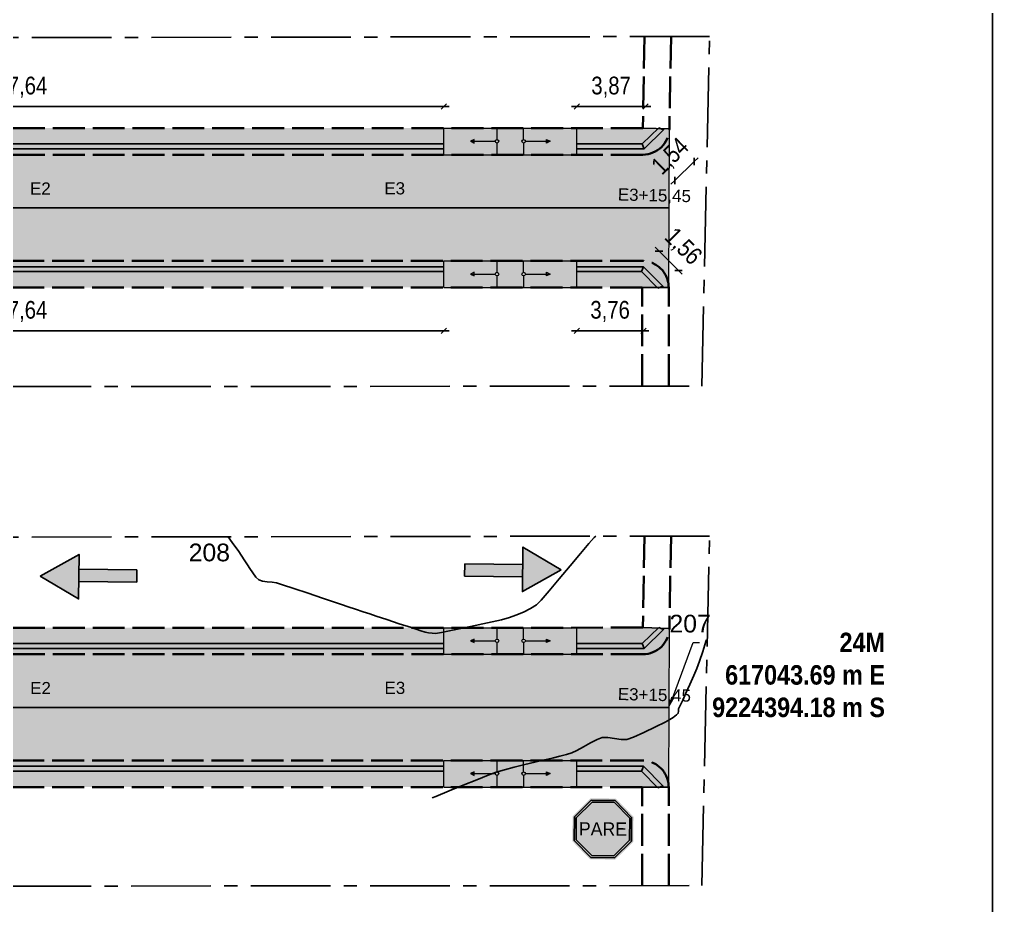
# Model space of a CAD drawing. Header units: feet. Extents: x 203667 to 205527, y 9204857 to 9205156.
# Drawn here: x 204444.1 to 204499, y 9204992.1 to 9205042.1 of the extents above; entities that cross this region are included whole.
import ezdxf
from ezdxf import colors
from ezdxf.entities.mleader import LeaderData, LeaderLine
from ezdxf.math import Vec2, Vec3

# ---------------------------------------------------------------- set-up
doc = ezdxf.new("R2010")
doc.units = ezdxf.units.FT
doc.header["$LTSCALE"] = 0.3
doc.header["$MEASUREMENT"] = 0
for name, pattern in [('ACAD_ISO02W100', [15, 12, -3]), ('CENTER2', [1.125, 0.75, -0.125, 0.125, -0.125]), ('CONTINUO', [0])]:
    doc.linetypes.add(name, pattern=pattern)
for name, color, linetype in [('_EIXO PROJETADO', 2, 'Continuous'), ('C-ROAD-CNTR-N', 92, 'Continuous'), ('C1-HM-CURVA_INTERMEDIARIA', 3, 'Continuous'), ('Calçada Projetada', 20, 'Continuous'), ('cotas1', 7, 'Continuous'), ('Estacas', 7, 'CONTINUO'), ('F-HZ-ESTACA', 98, 'Continuous'), ('Pavimento projetado', 51, 'Continuous'), ('SINALIZACAO', 1, 'Continuous'), ('TEXTOS', 7, 'Continuous')]:
    doc.layers.add(name, color=color, linetype=linetype)
for name, color, linetype, lineweight in [('Alvenaria de 1 Vez', 6, 'ACAD_ISO02W100', 35), ('Cotas Acessibilidade', 5, 'Continuous', 25), ('Cotas Calçadas', 7, 'Continuous', 25), ('MEIO FIO PROJETADO', 7, 'ACAD_ISO02W100', 35), ('PENA015', 1, 'Continuous', 15)]:
    doc.layers.add(name, color=color, linetype=linetype, lineweight=lineweight)
doc.styles.add('Arial', font='arial.ttf')
doc.styles.add('COTAS', font='ariblk.ttf', dxfattribs={"width": 0.75})
doc.styles.add('TARCISIO', font='swissci.ttf')
doc.dimstyles.new('Cota Piso Tatil', dxfattribs={"dimtxt": 1, "dimasz": 0.3, "dimexe": 1, "dimexo": 1, "dimgap": 0.5, "dimtad": 1, "dimzin": 4, "dimtxsty": 'TARCISIO', "dimblk": 'OBLIQUE', "dimcen": -2, "dimdle": 0.3, "dimse1": 1, "dimse2": 1, "dimclrd": 256, "dimclre": 256, "dimclrt": 5, "dimadec": 0, "dimazin": 0, "dimtfac": 1, "dimtix": 1, "dimtmove": 0, "dimatfit": 3, "dimldrblk": 'DOT', "dimfxl": 1, "dimlwd": -1, "dimlwe": -1, "dimarcsym": 0})

# ---------------------------------------------------------------- blocks, each defined once
blk = doc.blocks.new('r150')
at = {"linetype": 'Continuous'}
h = blk.add_hatch(color=4, dxfattribs=at)
h.dxf.hatch_style = 1
edge = h.paths.add_edge_path()
edge.add_arc((0, 0.907), 0.1, 180, 270, ccw=False)
edge.add_line((-0.1, 0.907), (-1.3, 0.907))
edge.add_line((-1.3, 0.907), (-1.3, 0.807))
edge.add_line((-1.3, 0.807), (-1.5, 0.907))
edge.add_line((-1.5, 0.907), (-1.3, 1.007))
edge.add_line((-1.3, 1.007), (-1.3, 0.907))
edge.add_line((-1.3, 0.907), (-0.1, 0.907))
edge.add_arc((0, 0.907), 0.1, 90, 180, ccw=False)
edge.add_line((0, 1.007), (0, 1.65))
edge.add_line((0, 1.65), (-3, 1.65))
edge.add_line((-3, 1.65), (-3, 0.15))
edge.add_line((-3, 0.15), (0, 0.15))
edge.add_line((0, 0.15), (0, 0.807))
edge = h.paths.add_edge_path()
edge.add_arc((1.5, 0.907), 0.1, 180, 270, ccw=False)
edge.add_arc((1.5, 0.907), 0.1, 90, 180, ccw=False)
edge.add_line((1.5, 1.007), (1.5, 1.65))
edge.add_line((1.5, 1.65), (0, 1.65))
edge.add_line((0, 1.65), (0, 1.007))
edge.add_arc((0, 0.907), 0.1, 0, 90, ccw=False)
edge.add_arc((0, 0.907), 0.1, -90, 0, ccw=False)
edge.add_line((0, 0.807), (0, 0.15))
edge.add_line((0, 0.15), (1.5, 0.15))
edge.add_line((1.5, 0.15), (1.5, 0.807))
edge = h.paths.add_edge_path()
edge.add_line((4.5, 1.65), (1.5, 1.65))
edge.add_line((1.5, 1.65), (1.5, 1.007))
edge.add_arc((1.5, 0.907), 0.1, 0, 90, ccw=False)
edge.add_line((1.6, 0.907), (2.8, 0.907))
edge.add_line((2.8, 0.907), (2.8, 1.007))
edge.add_line((2.8, 1.007), (3, 0.907))
edge.add_line((3, 0.907), (2.8, 0.807))
edge.add_line((2.8, 0.807), (2.8, 0.907))
edge.add_line((2.8, 0.907), (1.6, 0.907))
edge.add_arc((1.5, 0.907), 0.1, -90, 0, ccw=False)
edge.add_line((1.5, 0.807), (1.5, 0.15))
edge.add_line((1.5, 0.15), (4.5, 0.15))
edge.add_line((4.5, 0.15), (4.5, 1.65))
at = {"layer": 'PENA015', "color": 7}
for points in [[(-3, 0.15), (-3, 1.65)], [(-3, 1.65), (4.5, 1.65)], [(0, 1.007), (0, 1.65)], [(1.5, 1.007), (1.5, 1.65)], [(4.5, 0.15), (4.5, 1.65)], [(-1.3, 1.007), (-1.5, 0.907), (-1.3, 0.807)], [(-1.5, 0.907), (-0.1, 0.907)], [(-1.3, 0.807), (-1.3, 1.007)], [(0, 0.15), (0, 0.807)], [(1.5, 0.807), (1.5, 0.15)], [(1.6, 0.907), (3, 0.907)], [(2.8, 0.807), (2.8, 1.007)], [(2.8, 1.007), (3, 0.907), (2.8, 0.807)], [(-3, 0.15), (4.5, 0.15)]]:
    blk.add_lwpolyline(points, dxfattribs=at)
for centre in [(0, 0.907), (1.5, 0.907)]:
    blk.add_circle(centre, 0.1, dxfattribs=at)
blk = doc.blocks.new('_Oblique')
at = {"layer": 'cotas1', "color": 0, "lineweight": -2}
blk.add_line((-0.5, -0.5), (0.5, 0.5), dxfattribs=at)
blk = doc.blocks.new('*D314')
at = {"layer": 'Cotas Acessibilidade', "transparency": 16777216}
blk.add_line((204420.114, 9205024.537), (204468.355, 9205024.538), dxfattribs=at)
at = {"layer": 'Defpoints', "color": 0, "transparency": 16777216}
for p in [(204420.414, 9205028.159), (204468.055, 9205028.161, 0), (204468.055, 9205024.538)]:
    blk.add_point(p, dxfattribs=at)
at = {"layer": 'Cotas Acessibilidade', "transparency": 16777216, "xscale": 0.3, "yscale": 0.3, "zscale": 0.3}
for p, rotation in [((204420.414, 9205024.537), 180.0015942188615), ((204468.055, 9205024.538), 0.001594218861466201)]:
    blk.add_blockref('_Oblique', p, dxfattribs=dict(at, rotation=rotation))
at = {"layer": 'Cotas Acessibilidade', "color": 5, "transparency": 16777216, "insert": (204444.234, 9205025.632), "char_height": 1, "attachment_point": 5, "rotation": 0.0016, "style": 'TARCISIO'}
blk.add_mtext('47,64', dxfattribs=at)
blk = doc.blocks.new('_Dot')
at = {"color": 0, "linetype": 'ByBlock', "lineweight": -2}
blk.add_line((-0.5, 0), (-1, 0), dxfattribs=at)
at = {"color": 0, "linetype": 'ByBlock', "const_width": 0.5}
blk.add_lwpolyline([(-0.25, 0, 1), (0.25, 0, 1)], format="xyb", close=True, dxfattribs=at)
blk = doc.blocks.new('*D155')
at = {"layer": 'Cotas Acessibilidade', "transparency": 16777216}
blk.add_line((204475.254, 9205024.538), (204479.613, 9205024.538), dxfattribs=at)
at = {"layer": 'Defpoints', "color": 0, "transparency": 16777216}
for p in [(204475.554, 9205028.161, 0), (204479.313, 9205028.161, 0), (204479.313, 9205024.538)]:
    blk.add_point(p, dxfattribs=at)
at = {"layer": 'Cotas Acessibilidade', "transparency": 16777216, "xscale": 0.3, "yscale": 0.3, "zscale": 0.3}
for p, rotation in [((204475.554, 9205024.538), 180.0014894322193), ((204479.313, 9205024.538), 0.001489432219350951)]:
    blk.add_blockref('_Oblique', p, dxfattribs=dict(at, rotation=rotation))
at = {"layer": 'Cotas Acessibilidade', "color": 5, "transparency": 16777216, "insert": (204477.434, 9205025.634), "char_height": 1, "attachment_point": 5, "rotation": 0.0015, "style": 'TARCISIO'}
blk.add_mtext('3,76', dxfattribs=at)
blk = doc.blocks.new('*D156')
at = {"layer": 'Cotas Acessibilidade', "transparency": 16777216}
for p, q in [((204480.197, 9205029.044), (204479.985, 9205029.256)), ((204481.299, 9205027.942), (204480.197, 9205029.044)), ((204481.299, 9205027.942), (204481.511, 9205027.73))]:
    blk.add_line(p, q, dxfattribs=at)
at = {"layer": 'Defpoints', "color": 0, "transparency": 16777216}
for p in [(204480.197, 9205029.044), (204479.313, 9205028.161, 0), (204480.416, 9205027.058, 0)]:
    blk.add_point(p, dxfattribs=at)
at = {"layer": 'Cotas Acessibilidade', "transparency": 16777216, "xscale": 0.3, "yscale": 0.3, "zscale": 0.3}
for p, rotation in [((204480.197, 9205029.044), 315.0013440657543), ((204481.299, 9205027.942), 135.0013440657543)]:
    blk.add_blockref('_Oblique', p, dxfattribs=dict(at, rotation=rotation))
at = {"layer": 'Cotas Acessibilidade', "color": 5, "transparency": 16777216, "insert": (204481.522, 9205029.267), "char_height": 1, "attachment_point": 5, "rotation": 315.0013, "style": 'TARCISIO'}
blk.add_mtext('1,56', dxfattribs=at)
blk = doc.blocks.new('*D157')
at = {"layer": 'Cotas Acessibilidade', "transparency": 16777216}
for p, q in [((204481.084, 9205033.031), (204482.185, 9205034.103)), ((204482.185, 9205034.103), (204482.4, 9205034.312)), ((204481.084, 9205033.031), (204480.869, 9205032.822))]:
    blk.add_line(p, q, dxfattribs=at)
at = {"layer": 'Defpoints', "color": 0, "transparency": 16777216}
for p in [(204480.454, 9205035.882, 0.052), (204479.352, 9205034.811, 0.052), (204482.185, 9205034.103)]:
    blk.add_point(p, dxfattribs=at)
at = {"layer": 'Cotas Acessibilidade', "transparency": 16777216, "xscale": 0.3, "yscale": 0.3, "zscale": 0.3}
for p, rotation in [((204482.185, 9205034.103), 224.2160607047477), ((204481.084, 9205033.031), 44.21606070474769)]:
    blk.add_blockref('_Oblique', p, dxfattribs=dict(at, rotation=rotation))
at = {"layer": 'Cotas Acessibilidade', "color": 5, "transparency": 16777216, "insert": (204480.871, 9205034.352), "char_height": 1, "attachment_point": 5, "rotation": 44.2161, "style": 'TARCISIO'}
blk.add_mtext('1,54', dxfattribs=at)
blk = doc.blocks.new('*D158')
at = {"layer": 'Cotas Acessibilidade', "transparency": 16777216}
blk.add_line((204479.726, 9205037.202), (204475.254, 9205037.202), dxfattribs=at)
at = {"layer": 'Defpoints', "color": 0, "transparency": 16777216}
for p in [(204475.554, 9205037.202), (204475.554, 9205034.811, 0.052), (204479.426, 9205034.811, 0.052)]:
    blk.add_point(p, dxfattribs=at)
at = {"layer": 'Cotas Acessibilidade', "transparency": 16777216, "xscale": 0.3, "yscale": 0.3, "zscale": 0.3}
for p, rotation in [((204475.554, 9205037.202), 180.0014610193988), ((204479.426, 9205037.202), 0.001461019398822927)]:
    blk.add_blockref('_Oblique', p, dxfattribs=dict(at, rotation=rotation))
at = {"layer": 'Cotas Acessibilidade', "color": 5, "transparency": 16777216, "insert": (204477.49, 9205038.298), "char_height": 1, "attachment_point": 5, "rotation": 0.0015, "style": 'TARCISIO'}
blk.add_mtext('3,87', dxfattribs=at)
blk = doc.blocks.new('*D159')
at = {"layer": 'Cotas Acessibilidade', "transparency": 16777216}
blk.add_line((204420.114, 9205037.201), (204468.354, 9205037.202), dxfattribs=at)
at = {"layer": 'Defpoints', "color": 0, "transparency": 16777216}
for p in [(204468.054, 9205037.202), (204420.414, 9205034.809, 0), (204468.054, 9205034.811, 0)]:
    blk.add_point(p, dxfattribs=at)
at = {"layer": 'Cotas Acessibilidade', "transparency": 16777216, "xscale": 0.3, "yscale": 0.3, "zscale": 0.3}
for p, rotation in [((204420.414, 9205037.201), 180.001602751482), ((204468.054, 9205037.202), 0.001602751482006512)]:
    blk.add_blockref('_Oblique', p, dxfattribs=dict(at, rotation=rotation))
at = {"layer": 'Cotas Acessibilidade', "color": 5, "transparency": 16777216, "insert": (204444.234, 9205038.297), "char_height": 1, "attachment_point": 5, "rotation": 0.0016, "style": 'TARCISIO'}
blk.add_mtext('47,64', dxfattribs=at)
blk = doc.blocks.new('PARE')
at = {"layer": 'SINALIZACAO'}
h = blk.add_hatch(color=256, dxfattribs=at)
h.dxf.hatch_style = 1
h.paths.add_polyline_path([(0.13, 0.331), (-0.138, 0.331), (-0.327, 0.141), (-0.327, -0.126), (-0.138, -0.316), (0.13, -0.316), (0.319, -0.126), (0.319, 0.141)])
h.paths.add_polyline_path([(-0.13, 0.311), (0.122, 0.311), (0.299, 0.133), (0.299, -0.118), (0.122, -0.296), (-0.13, -0.296), (-0.307, -0.118), (-0.307, 0.133)], flags=16)
h.paths.add_polyline_path([(-0.121, 0.291), (0.113, 0.291), (0.279, 0.125), (0.279, -0.11), (0.113, -0.276), (-0.121, -0.276), (-0.287, -0.11), (-0.287, 0.125)], flags=0)
at = {"layer": 'SINALIZACAO', "true_color": 0xffffff}
h = blk.add_hatch(color=7, dxfattribs=at)
h.dxf.hatch_style = 1
h.paths.add_polyline_path([(-0.307, 0.133), (-0.307, -0.118), (-0.13, -0.296), (0.122, -0.296), (0.299, -0.118), (0.299, 0.133), (0.122, 0.311), (-0.13, 0.311)])
h.paths.add_polyline_path([(-0.121, 0.291), (0.113, 0.291), (0.279, 0.125), (0.279, -0.11), (0.113, -0.276), (-0.121, -0.276), (-0.287, -0.11), (-0.287, 0.125)], flags=16)
at = {"layer": 'SINALIZACAO'}
h = blk.add_hatch(color=256, dxfattribs=at)
h.dxf.hatch_style = 1
h.paths.add_polyline_path([(-0.287, -0.11), (-0.121, -0.276), (0.113, -0.276), (0.279, -0.11), (0.279, 0.125), (0.113, 0.291), (-0.121, 0.291), (-0.287, 0.125)])
at = {"layer": 'SINALIZACAO', "color": 7, "true_color": 0xffffff}
for points in [[(-0.13, 0.311), (-0.307, 0.133), (-0.307, -0.118), (-0.13, -0.296), (0.122, -0.296), (0.299, -0.118), (0.299, 0.133), (0.122, 0.311)], [(-0.121, 0.291), (-0.287, 0.125), (-0.287, -0.11), (-0.121, -0.276), (0.113, -0.276), (0.279, -0.11), (0.279, 0.125), (0.113, 0.291)]]:
    blk.add_lwpolyline(points, close=True, dxfattribs=at)
at = {"layer": 'SINALIZACAO', "color": 7, "true_color": 0xffffff, "insert": (-0.004, 0.008), "char_height": 0.14, "attachment_point": 5}
blk.add_mtext_dynamic_manual_height_columns('\\pxqc;PARE', width=0.56672, gutter_width=0.5, heights=[0.234], dxfattribs=at)
blk = doc.blocks.new('A$C0B4D12F7')
at = {"layer": 'SINALIZACAO'}
h = blk.add_hatch(color=4, dxfattribs=at)
h.dxf.hatch_style = 1
h.paths.add_polyline_path([(3.391, 0), (5.645, 1.302), (3.391, 2.603)])
h = blk.add_hatch(color=4, dxfattribs=at)
h.dxf.hatch_style = 1
h.paths.add_polyline_path([(3.391, 1.591), (0, 1.591), (0, 0.867), (3.391, 0.867)])
at = {"layer": 'SINALIZACAO', "color": 4}
for p, q in [((3.391, 1.591), (0, 1.591)), ((0, 0.867), (0, 1.591)), ((3.391, 0.867), (0, 0.867))]:
    blk.add_line(p, q, dxfattribs=at)
blk.add_lwpolyline([(5.645, 1.302), (3.391, 2.603), (3.391, 0)], close=True, dxfattribs=at)

msp = doc.modelspace()

# ---------------------------------------------------------------- hatches: boundary and pattern name
at = {"layer": 'Calçada Projetada'}
h = msp.add_hatch(color=256, dxfattribs=at)
h.dxf.hatch_style = 1
h.paths.add_polyline_path([(204410.595, 9205035.984), (204410.651, 9205034.484), (204479.281, 9205034.486, 0.406206), (204480.78, 9205035.945), (204479.281, 9205035.986)])
h.paths.add_polyline_path([(204410.595, 9205035.984), (204406.777, 9205035.984), (204405.277, 9205035.984), (204405.277, 9205035.978, 0.413024), (204406.777, 9205034.484), (204410.651, 9205034.484)])
h = msp.add_hatch(color=256, dxfattribs=at)
h.dxf.hatch_style = 1
h.paths.add_polyline_path([(204410.877, 9205028.484), (204410.933, 9205026.984), (204479.241, 9205026.986), (204480.741, 9205026.986, 0.414213), (204479.241, 9205028.486)])
h.paths.add_polyline_path([(204410.877, 9205028.484), (204406.773, 9205028.484, 0.412258), (204405.274, 9205026.994), (204406.774, 9205026.984), (204410.933, 9205026.984)])
h = msp.add_hatch(color=256, dxfattribs=at)
h.dxf.hatch_style = 1
h.paths.add_polyline_path([(204410.595, 9205007.774), (204410.651, 9205006.274), (204479.281, 9205006.276, 0.406206), (204480.78, 9205007.735), (204479.281, 9205007.776)])
h.paths.add_polyline_path([(204410.595, 9205007.774), (204406.777, 9205007.774), (204405.277, 9205007.775), (204405.277, 9205007.768, 0.413024), (204406.777, 9205006.274), (204410.651, 9205006.274)])
h = msp.add_hatch(color=256, dxfattribs=at)
h.dxf.hatch_style = 1
h.paths.add_polyline_path([(204410.877, 9205000.274), (204410.933, 9204998.774), (204479.241, 9204998.776), (204480.741, 9204998.776, 0.414213), (204479.241, 9205000.276)])
h.paths.add_polyline_path([(204410.877, 9205000.274), (204406.773, 9205000.274, 0.412258), (204405.274, 9204998.784), (204406.774, 9204998.774), (204410.933, 9204998.774)])
at = {"layer": 'Pavimento projetado', "lineweight": 20}
h = msp.add_hatch(color=256, dxfattribs=at)
h.dxf.hatch_style = 1
h.paths.add_polyline_path([(204480.761, 9205031.486), (204480.78, 9205035.945, -0.406206), (204479.281, 9205034.486), (204406.777, 9205034.484, -0.413024), (204405.277, 9205035.978), (204405.275, 9205031.484)])
h = msp.add_hatch(color=256, dxfattribs=at)
h.dxf.hatch_style = 1
h.paths.add_polyline_path([(204480.761, 9205031.486), (204405.275, 9205031.484), (204405.274, 9205026.975, -0.415918), (204406.773, 9205028.484), (204479.241, 9205028.486, -0.414214), (204480.741, 9205026.986)])
h = msp.add_hatch(color=256, dxfattribs=at)
h.dxf.hatch_style = 1
h.paths.add_polyline_path([(204480.761, 9205003.276), (204480.78, 9205007.735, -0.406206), (204479.281, 9205006.276), (204406.777, 9205006.274, -0.413024), (204405.277, 9205007.768), (204405.275, 9205003.274)])
h = msp.add_hatch(color=256, dxfattribs=at)
h.dxf.hatch_style = 1
h.paths.add_polyline_path([(204480.761, 9205003.276), (204405.275, 9205003.274), (204405.274, 9204998.765, -0.415918), (204406.773, 9205000.274), (204479.241, 9205000.276, -0.414214), (204480.741, 9204998.776)])

# ---------------------------------------------------------------- linework, layer by layer
at = {"layer": '_EIXO PROJETADO', "linetype": 'CENTER2', "ltscale": 20, "elevation": 0}
for points in [[(204483.048, 9205041.161), (204403.287, 9205041.032), (204403.147, 9205021.362), (204482.606, 9205021.417)], [(204483.048, 9205012.952), (204403.287, 9205012.822), (204403.147, 9204993.152), (204482.606, 9204993.207)]]:
    msp.add_lwpolyline(points, close=True, dxfattribs=at)
at = {"layer": 'Alvenaria de 1 Vez', "ltscale": 0.5, "elevation": 0}
for points in [[(204479.372, 9205041.156), (204479.281, 9205035.986), (204406.777, 9205035.984)], [(204479.241, 9205026.986), (204406.774, 9205026.984), (204406.759, 9205021.364)], [(204479.241, 9205021.414), (204479.241, 9205026.986)], [(204479.372, 9205012.946), (204479.281, 9205007.776), (204406.777, 9205007.774)], [(204479.241, 9204998.776), (204406.774, 9204998.774), (204406.759, 9204993.154)], [(204479.241, 9204993.205), (204479.241, 9204998.776)]]:
    msp.add_lwpolyline(points, dxfattribs=at)
at = {"layer": 'C-ROAD-CNTR-N', "color": 98, "linetype": 'Continuous', "lineweight": -3, "elevation": 0, "flags": 128}
for points in [[(204405.283, 9205031.484), (204480.741, 9205031.486)], [(204405.283, 9205003.274), (204480.741, 9205003.276)]]:
    msp.add_lwpolyline(points, dxfattribs=at)
at = {"layer": 'C1-HM-CURVA_INTERMEDIARIA', "linetype": 'Continuous', "lineweight": -3, "flags": 128}
for points, elevation in [([(204476.624, 9205012.941), (204476.533, 9205012.861), (204476.234, 9205012.533), (204475.757, 9205011.971), (204475.177, 9205011.274), (204474.565, 9205010.538), (204473.994, 9205009.86), (204473.539, 9205009.337), (204473.271, 9205009.065), (204472.945, 9205008.86), (204472.537, 9205008.658), (204472.115, 9205008.479), (204471.748, 9205008.343), (204471.303, 9205008.227), (204470.513, 9205008.049), (204469.562, 9205007.845), (204468.633, 9205007.652), (204467.911, 9205007.508), (204467.578, 9205007.449), (204467.395, 9205007.459), (204467.185, 9205007.489), (204467.003, 9205007.526), (204466.748, 9205007.604), (204466.217, 9205007.776), (204465.537, 9205007.999), (204464.834, 9205008.231), (204464.235, 9205008.429), (204463.866, 9205008.551), (204463.498, 9205008.673), (204463.071, 9205008.814), (204462.644, 9205008.955), (204462.276, 9205009.077), (204461.876, 9205009.212), (204461.196, 9205009.442), (204460.383, 9205009.717), (204459.582, 9205009.986), (204458.942, 9205010.198), (204458.608, 9205010.302), (204458.369, 9205010.338), (204458.085, 9205010.364), (204457.81, 9205010.403), (204457.598, 9205010.476), (204457.432, 9205010.633), (204457.264, 9205010.865), (204457.106, 9205011.114), (204456.966, 9205011.323), (204456.78, 9205011.599), (204456.472, 9205012.068), (204456.11, 9205012.594), (204455.868, 9205012.908)], 208), ([(204482.873, 9205007.088), (204482.842, 9205006.997), (204482.66, 9205006.439), (204482.477, 9205005.891), (204482.325, 9205005.469), (204482.157, 9205005.068), (204481.937, 9205004.57), (204481.713, 9205004.076), (204481.534, 9205003.687), (204481.448, 9205003.502), (204481.361, 9205003.337), (204481.294, 9205003.196), (204481.292, 9205003.067), (204481.282, 9205002.943), (204481.18, 9205002.85), (204480.988, 9205002.704), (204480.811, 9205002.584), (204480.539, 9205002.441), (204479.996, 9205002.17), (204479.344, 9205001.857), (204478.748, 9205001.59), (204478.372, 9205001.457), (204478.058, 9205001.458), (204477.681, 9205001.517), (204477.306, 9205001.575), (204476.992, 9205001.573), (204476.713, 9205001.469), (204476.336, 9205001.276), (204475.927, 9205001.047), (204475.551, 9205000.839), (204475.274, 9205000.705), (204474.968, 9205000.609), (204474.605, 9205000.518), (204474.24, 9205000.433), (204473.927, 9205000.358), (204473.639, 9205000.288), (204473.18, 9205000.178), (204472.619, 9205000.041), (204472.024, 9204999.892), (204471.465, 9204999.743), (204471.009, 9204999.607), (204470.555, 9204999.442), (204469.904, 9204999.187), (204469.138, 9204998.878), (204468.343, 9204998.553), (204467.603, 9204998.25), (204467.395, 9204998.165)], 207)]:
    msp.add_lwpolyline(points, dxfattribs=dict(at, elevation=elevation))
at = {"layer": 'Calçada Projetada'}
for p, q in [((204480.78, 9205035.945, 0), (204479.281, 9205035.986, 0)), ((204479.241, 9205026.986, 0), (204480.74, 9205026.986, 0)), ((204480.78, 9205007.735, 0), (204479.281, 9205007.776, 0)), ((204479.241, 9204998.776, 0), (204480.74, 9204998.776, 0))]:
    msp.add_line(p, q, dxfattribs=at)
at = {"layer": 'Cotas Acessibilidade', "color": 5}
for p, q in [((204479.238, 9205035.091, 0.052), (204480.177, 9205036.004, 0.052)), ((204479.352, 9205034.811, 0.052), (204480.454, 9205035.882, 0.052)), ((204480.177, 9205036.004, 0.052), (204480.176, 9205035.961, 0.052)), ((204480.177, 9205036.004, 0.052), (204480.315, 9205035.943, 0.052)), ((204480.454, 9205035.882, 0.052), (204480.315, 9205035.943, 0.052)), ((204480.454, 9205035.882, 0.052), (204480.456, 9205035.954, 0.052)), ((204420.414, 9205035.089, 0), (204468.054, 9205035.091, 0)), ((204475.554, 9205035.091, 0.052), (204479.238, 9205035.091, 0.052)), ((204479.238, 9205035.091, 0.052), (204479.295, 9205034.951, 0.052)), ((204420.414, 9205034.809, 0), (204468.054, 9205034.811, 0)), ((204475.554, 9205034.811, 0.052), (204479.352, 9205034.811, 0.052)), ((204479.352, 9205034.811, 0.052), (204479.295, 9205034.951, 0.052)), ((204468.055, 9205028.16), (204443.007, 9205028.16)), ((204468.055, 9205027.88), (204443.007, 9205027.88)), ((204479.313, 9205028.161, 0), (204475.554, 9205028.161, 0)), ((204479.197, 9205027.881, 0), (204475.554, 9205027.881, 0)), ((204479.197, 9205027.881, 0), (204479.255, 9205028.021, 0)), ((204480.136, 9205026.942, 0), (204479.197, 9205027.881, 0)), ((204479.313, 9205028.161, 0), (204479.255, 9205028.021, 0)), ((204480.416, 9205027.058, 0), (204479.313, 9205028.161, 0)), ((204480.136, 9205026.942, 0), (204480.276, 9205027, 0)), ((204480.136, 9205026.986, 0), (204480.136, 9205026.942, 0)), ((204480.416, 9205027.058, 0), (204480.276, 9205027, 0)), ((204480.416, 9205026.986, 0), (204480.416, 9205027.058, 0)), ((204479.238, 9205006.881, 0.052), (204480.177, 9205007.794, 0.052)), ((204479.352, 9205006.601, 0.052), (204480.454, 9205007.673, 0.052)), ((204480.177, 9205007.794, 0.052), (204480.176, 9205007.751, 0.052)), ((204480.177, 9205007.794, 0.052), (204480.315, 9205007.733, 0.052)), ((204480.454, 9205007.673, 0.052), (204480.315, 9205007.733, 0.052)), ((204480.454, 9205007.673, 0.052), (204480.456, 9205007.744, 0.052)), ((204420.414, 9205006.879, 0), (204468.054, 9205006.881, 0)), ((204420.414, 9205006.599, 0), (204468.054, 9205006.601, 0)), ((204475.554, 9205006.881, 0.052), (204479.238, 9205006.881, 0.052)), ((204475.554, 9205006.601, 0.052), (204479.352, 9205006.601, 0.052)), ((204479.238, 9205006.881, 0.052), (204479.295, 9205006.741, 0.052)), ((204479.352, 9205006.601, 0.052), (204479.295, 9205006.741, 0.052)), ((204468.055, 9204999.951), (204443.007, 9204999.95)), ((204479.313, 9204999.951, 0), (204475.554, 9204999.951, 0)), ((204479.313, 9204999.951, 0), (204479.255, 9204999.811, 0)), ((204480.416, 9204998.848, 0), (204479.313, 9204999.951, 0)), ((204468.055, 9204999.671), (204443.007, 9204999.67)), ((204479.197, 9204999.671, 0), (204475.554, 9204999.671, 0)), ((204479.197, 9204999.671, 0), (204479.255, 9204999.811, 0)), ((204480.136, 9204998.732, 0), (204479.197, 9204999.671, 0)), ((204480.136, 9204998.732, 0), (204480.276, 9204998.79, 0)), ((204480.136, 9204998.776, 0), (204480.136, 9204998.732, 0)), ((204480.416, 9204998.848, 0), (204480.276, 9204998.79, 0)), ((204480.416, 9204998.776, 0), (204480.416, 9204998.848, 0))]:
    msp.add_line(p, q, dxfattribs=at)
at = {"layer": 'Cotas Calçadas'}
msp.add_lwpolyline([(204499.02, 9205088.157), (204385.294, 9205088.157), (204385.294, 9204895.913), (204499.02, 9204895.913)], close=True, dxfattribs=at)
at = {"layer": 'MEIO FIO PROJETADO', "ltscale": 0.5, "elevation": 0}
for points in [[(204480.873, 9205041.158), (204480.78, 9205035.945, -0.406206), (204479.281, 9205034.486), (204406.777, 9205034.484, -0.413024), (204405.277, 9205035.978), (204405.261, 9205041.035)], [(204480.741, 9205021.415), (204480.741, 9205026.986, 0.414214), (204479.241, 9205028.486), (204406.773, 9205028.484, 0.412258), (204405.274, 9205026.994), (204405.259, 9205021.363)], [(204480.873, 9205012.948), (204480.78, 9205007.735, -0.406206), (204479.281, 9205006.276), (204406.777, 9205006.274, -0.413024), (204405.277, 9205007.768), (204405.261, 9205012.825)], [(204480.741, 9204993.206), (204480.741, 9204998.776, 0.414214), (204479.241, 9205000.276), (204406.773, 9205000.274, 0.412258), (204405.274, 9204998.784), (204405.259, 9204993.153)]]:
    msp.add_lwpolyline(points, format="xyb", dxfattribs=at)
at = {"layer": 'Pavimento projetado', "lineweight": 20}
for p, q in [((204480.741, 9205026.986, 0), (204480.78, 9205035.945, 0)), ((204480.741, 9204998.776, 0), (204480.78, 9205007.735, 0))]:
    msp.add_line(p, q, dxfattribs=at)

# ---------------------------------------------------------------- block references
at = {"layer": 'Estacas', "xscale": 0.9639661851663491, "yscale": 0.9639661851663491, "zscale": 0.9639661851663491}
for p, rotation in [((204450.729, 9205011.874, 0), 179.3949512521692), ((204469.215, 9205009.85, 0), 359.3949512521692)]:
    msp.add_blockref('A$C0B4D12F7', p, dxfattribs=dict(at, rotation=rotation))
at = {"layer": 'SINALIZACAO', "extrusion": (-0.014423, -0.000127113, 0.999896), "rotation": 0.001489335746598265}
for p in [(204449.786, 9205033.886, -4119.113), (204449.787, 9205026.386, -4119.057), (204449.786, 9205005.676, -4119.11), (204449.787, 9204998.176, -4119.053)]:
    msp.add_blockref('r150', p, dxfattribs=at)
at = {"layer": 'SINALIZACAO', "color": 0, "xscale": 5.326421147977181, "yscale": 5.326421147977181, "zscale": 5.326421147977181, "rotation": 359.5885259408725}
msp.add_blockref('PARE', (204477.052, 9204996.368), dxfattribs=at)

# ---------------------------------------------------------------- texts
at = {"layer": 'C1-HM-CURVA_INTERMEDIARIA', "linetype": 'Continuous', "lineweight": -3, "style": 'Arial'}
for s, p in [('208', (204453.648, 9205011.523)), ('207', (204480.785, 9205007.505))]:
    msp.add_text(s, height=1, dxfattribs=at).set_placement(p)
at = {"layer": 'F-HZ-ESTACA', "color": 98, "linetype": 'Continuous', "lineweight": -3, "char_height": 0.6858, "attachment_point": 8, "style": 'Arial'}
for s, insert, rotation in [('{\\fArial|b0|i0|c0|p2;E2}', (204445.275, 9205032.232, 0), 0.0015), ('{\\fArial|b0|i0|c0|p2;E3}', (204465.275, 9205032.233, 0), 0.0015), ('E3+15,45', (204479.923, 9205031.725), 358.6099), ('{\\fArial|b0|i0|c0|p2;E2}', (204445.286, 9205004.023, 0), 0.0015), ('{\\fArial|b0|i0|c0|p2;E3}', (204465.286, 9205004.023, 0), 0.0015), ('E3+15,45', (204479.923, 9205003.515), 358.6099)]:
    msp.add_mtext(s, dxfattribs=dict(at, insert=insert, rotation=rotation))

# ---------------------------------------------------------------- dimensions: what is measured, and where the dimension line sits
at = {"layer": 'Cotas Acessibilidade'}
for p1, p2, distance, picture, middle in [((204420.414, 9205034.809, 0), (204468.054, 9205034.811, 0), 2.392, '*D159', (204444.234, 9205038.297)), ((204479.426, 9205034.811, 0.052), (204475.554, 9205034.811, 0.052), -2.392, '*D158', (204477.49, 9205038.298)), ((204479.352, 9205034.811, 0.052), (204480.454, 9205035.882, 0.052), -2.483, '*D157', (204480.871, 9205034.352)), ((204480.416, 9205027.058, 0), (204479.313, 9205028.161, 0), -1.25, '*D156', (204481.522, 9205029.267)), ((204420.414, 9205028.159), (204468.055, 9205028.161, 0), -3.623, '*D314', (204444.234, 9205025.632)), ((204475.554, 9205028.161, 0), (204479.313, 9205028.161, 0), -3.623, '*D155', (204477.434, 9205025.634))]:
    dim = msp.add_aligned_dim(p1=p1, p2=p2, distance=distance, dimstyle='Cota Piso Tatil', dxfattribs=at)
    dim.commit()
    dim.dimension.update_dxf_attribs({"geometry": picture, "text_midpoint": middle})

# ---------------------------------------------------------------- leaders
at = {"layer": 'TEXTOS', "color": 1}
ml = msp.add_multileader_mtext('Standard', dxfattribs=at)
ml.set_content('24M \\P617043.69 m E 9224394.18 m S', color=1, style='COTAS')
ml.set_leader_properties(color=256, linetype='ByLayer', lineweight=0)
ml.build(insert=Vec2(0, 0))
ml.multileader.update_dxf_attribs({"text_right_attachment_type": 6, "dogleg_length": 0.36, "arrow_head_size": 0.6})
ctx = ml.context
ctx.base_point, ctx.char_height, ctx.arrow_head_size, ctx.landing_gap_size, ctx.plane_origin = Vec3(204482.476, 9205006.935, 0), 1.1, 0.6, 0.5, Vec3(204497.516, 9205030.595, 0)
ctx.right_attachment, ctx.text_align_type = 6, 2
notes = []
notes.append((ctx, [(0, (1, 1, 0), (204482.116, 9205006.935, 0), (1, 0), 0.36, [(0, [(204480.761, 9205003.276, 0)], 0, [])])]))
ctx.mtext.insert, ctx.mtext.width, ctx.mtext.alignment, ctx.mtext.flow_direction = Vec3(204492.948, 9205007.494, 0), 15.74927, 3, 5
for ctx, leaders in notes:
    for number, flags, end, landing, length, lines in leaders:
        leader = LeaderData()
        leader.index, (leader.has_last_leader_line, leader.has_dogleg_vector, leader.attachment_direction) = number, flags
        leader.last_leader_point, leader.dogleg_vector, leader.dogleg_length = Vec3(end), Vec3(landing), length
        for number, points, colour, breaks in lines:
            line = LeaderLine()
            line.index, line.vertices, line.color, line.breaks = number, Vec3.list(points), colors.encode_raw_color(colour), breaks
            leader.lines.append(line)
        ctx.leaders.append(leader)

doc.saveas('drawing.dxf')
